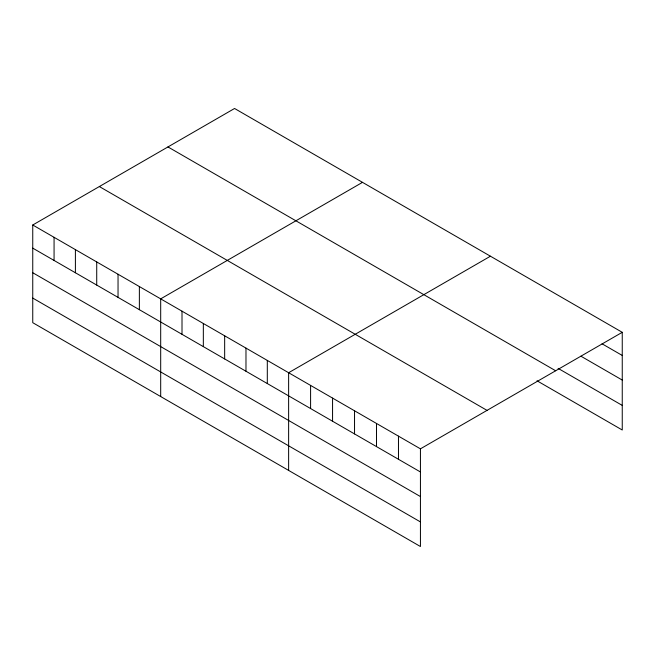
<?xml version="1.0" encoding="UTF-8"?>
<svg xmlns="http://www.w3.org/2000/svg" width="655" height="655" viewBox="0 0 655 655"><rect width="100%" height="100%" fill="white"/><g stroke="black" fill="none" stroke-linecap="round" stroke-linejoin="round"><path stroke-width="0.98" d="M420.436 496.564L420.436 448.831L32.75 225.001L32.75 322.686L420.436 546.516L420.436 496.564L32.75 272.734M537.01 380.784L622.25 429.999L622.25 332.314L234.564 108.484L32.75 225.001M362.493 182.352L160.688 298.86L160.688 396.545M490.431 256.211L288.626 372.728L288.626 470.413M420.436 448.831L622.25 332.314M602.035 343.785L622.25 355.452M580.944 356.205L622.25 380.056M558.101 368.364L622.25 405.404M167.958 146.933L555.653 370.763M99.347 186.552L487.042 410.382M32.75 248.139L420.436 471.968M32.75 298.082L420.436 521.912M398.469 436.148L398.469 459.286M376.502 423.466L376.502 446.595M354.535 410.775L354.535 433.913M332.56 398.093L332.56 421.231M310.593 385.41L310.593 408.548M267.305 360.414L267.305 383.552M245.977 348.108L245.977 371.246M224.657 335.794L224.657 358.932M203.337 323.488L203.337 346.618M182.008 311.174L182.008 334.312M139.368 286.554L139.368 309.692M118.039 274.24L118.039 297.378M96.719 261.935L96.719 285.064M75.399 249.62L75.399 272.758M54.07 237.306L54.07 260.444"/></g></svg>
